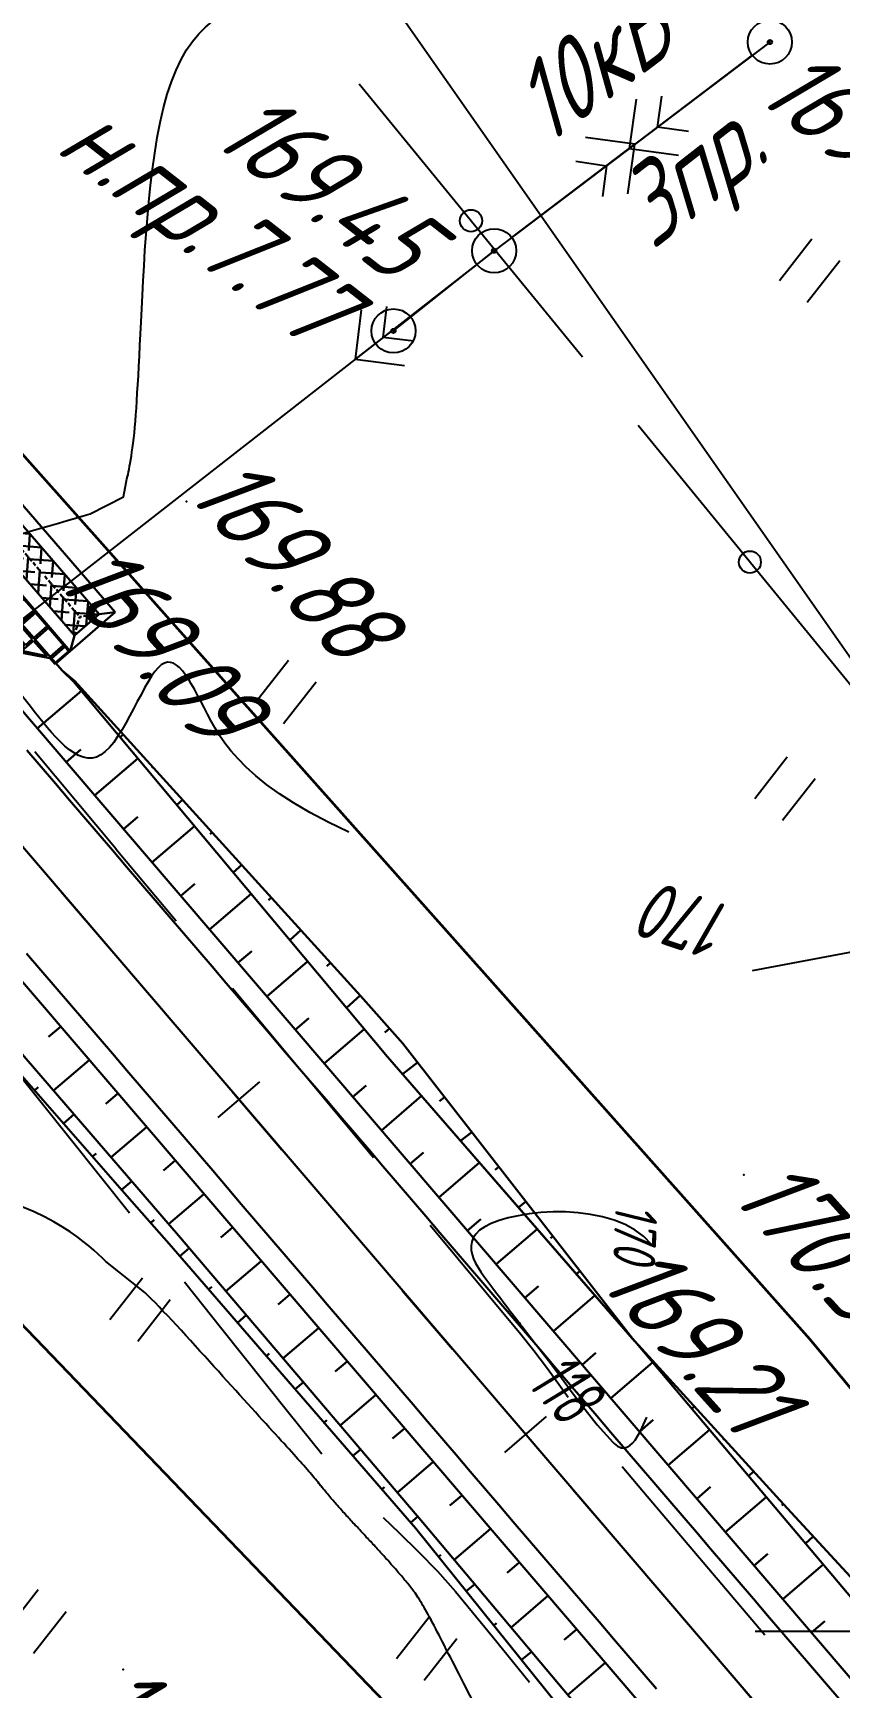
# Model space of a CAD drawing. Header units: millimetres. Extents: x -698 to 8131, y -704 to 4503.
# Drawn here: x 7467.2 to 7503.8, y 458.3 to 533.4 of the extents above; entities that cross this region are included whole.
import ezdxf

# ---------------------------------------------------------------- set-up
doc = ezdxf.new("R2010")
doc.units = ezdxf.units.MM
for name, pattern in [('ACAD_ISO02W100', [15, 12, -3]), ('CONTI', [0]), ('STROT', [1.7, 0.5, -1.2])]:
    doc.linetypes.add(name, pattern=pattern)
for name, color, linetype, lineweight in [('10', 1, 'Continuous', 35), ('КОПИЯ_ОСЬ_13_ОТКОСЫ', 7, 'Continuous', 30), ('КОПИЯ_ОСЬ_ГРАНИЦЫ_ПОЛОС', 7, 'Continuous', 30), ('ОСЬ_ВЕРХ_ПОКРЫТИЯ_ГРАНИЦЫ_ПОЛОС', 7, 'Continuous', 30), ('ОСЬ_ВЕРХ_ПОКРЫТИЯ_ОСЬ', 1, 'Continuous', 30), ('Трубы мет.', 7, 'ACAD_ISO02W100', 30)]:
    doc.layers.add(name, color=color, linetype=linetype, lineweight=lineweight)
for name, color, linetype in [('GOR_BDEFAULT', 212, 'CONTI'), ('NAD_MDEFAULT', 7, 'CONTI'), ('PI_OTDEFAULT', 172, 'CONTI'), ('PI_TTDEFAULT', 5, 'CONTI'), ('SETKR', 2, 'CONTI'), ('SIT_LDEFAULT', 7, 'CONTI'), ('USLZNDEFAULT', 7, 'CONTI'), ('ZAPSKDEFAULT', 7, 'CONTI'), ('ОСЬ_ВЕРХ_ПОКРЫТИЯ_ПИКЕТЫ', 1, 'Continuous'), ('разметка', 7, 'Continuous')]:
    doc.layers.add(name, color=color, linetype=linetype)
doc.styles.add('eskd', font='isocpeui.ttf', dxfattribs={"width": 1.2})
doc.styles.add('SHRFT', font='isocpeui.ttf', dxfattribs={"width": 3.5})
doc.styles.get("Standard").update_dxf_attribs({"font": 'isocpeui.ttf'})

# ---------------------------------------------------------------- blocks, each defined once
blk = doc.blocks.new('BL_333')
at = {"color": 0}
for p, q in [((0, -6), (0, 6)), ((-6, 0), (6, 0))]:
    blk.add_line(p, q, dxfattribs=at)
blk = doc.blocks.new('BL_2011')
at = {"color": 0}
for p, q in [((0, 0), (0, 2.4)), ((1.6, 0), (1.6, 2.4))]:
    blk.add_line(p, q, dxfattribs=at)
blk = doc.blocks.new('BL_26')
at = {"color": 0}
for radius in [1, 0.1]:
    blk.add_circle((0, 0), radius, dxfattribs=at)
blk = doc.blocks.new('*U41')
at = {"color": 0}
for points in [[(-6.6, 12.26), (9.54, 28.4)], [(-6.6, 21.22), (0.58, 28.4)], [(9.9, 10.93), (-6.6, 27.43)], [(9.9, 19.9), (1.4, 28.4)], [(-6.6, 3.29), (9.9, 19.79)], [(9.9, 1.97), (-6.6, 18.47)], [(-6.6, -5.68), (9.9, 10.82)], [(9.9, -7), (-6.6, 9.5)], [(-6.6, -14.64), (9.9, 1.86)], [(9.9, -15.96), (-6.6, 0.54)], [(-6.6, -23.61), (9.9, -7.11)], [(9.9, -24.93), (-6.6, -8.43)], [(-6.6, -32.57), (9.9, -16.07)], [(9.9, -33.9), (-6.6, -17.4)], [(-6.6, -41.54), (9.9, -25.04)], [(9.64, -42.6), (-6.6, -26.36)], [(0.67, -42.6), (-6.6, -35.33)], [(1.31, -42.6), (9.9, -34.01)]]:
    blk.add_lwpolyline(points, dxfattribs=at)
blk = doc.blocks.new('Наброска')
at = {"lineweight": 30}
for p, q in [((1.5, 3), (2.006, 2.662)), ((2.006, 2.662), (2.131, 2.579)), ((2.193, 2.538), (2.318, 2.454)), ((3.057, 2.538), (2.932, 2.454)), ((3.244, 2.662), (3.119, 2.579)), ((3.75, 3), (3.244, 2.662)), ((2.381, 2.413), (2.505, 2.33)), ((2.568, 2.288), (2.625, 2.25)), ((2.682, 2.288), (2.625, 2.25)), ((2.625, 2.25), (2.625, 2.1)), ((2.625, 2.025), (2.625, 1.875)), ((2.869, 2.413), (2.745, 2.33)), ((2.625, 1.8), (2.625, 1.65)), ((2.625, 1.575), (2.625, 1.425)), ((2.625, 1.35), (2.625, 1.2)), ((2.625, 1.125), (2.625, 0.975)), ((2.625, 0.9), (2.625, 0.75)), ((2.625, 0.675), (2.625, 0.525)), ((2.625, 0.45), (2.625, 0.3)), ((2.625, 0.225), (2.625, 0.075)), ((2.625, -0.225), (2.625, -0.375)), ((2.625, -0.45), (2.625, -0.6)), ((2.625, -0.675), (2.625, -0.825)), ((2.625, -0.9), (2.625, -1.05)), ((2.625, -1.125), (2.625, -1.275)), ((2.625, -1.35), (2.625, -1.5)), ((2.625, -1.575), (2.625, -1.725)), ((2.625, -1.8), (2.625, -1.95)), ((2.193, -2.538), (2.318, -2.454)), ((2.381, -2.413), (2.505, -2.33)), ((2.568, -2.288), (2.625, -2.25)), ((2.625, -2.025), (2.625, -2.175)), ((2.682, -2.288), (2.625, -2.25)), ((2.869, -2.413), (2.745, -2.33)), ((3.057, -2.538), (2.932, -2.454)), ((1.5, -3), (2.006, -2.662)), ((2.006, -2.662), (2.131, -2.579)), ((3.244, -2.662), (3.119, -2.579)), ((3.75, -3), (3.244, -2.662))]:
    blk.add_line(p, q, dxfattribs=at)
for points in [[(0, 1.762), (0.75, 2.7), (0.75, 3), (1.5, 3), (1.5, -3), (0.75, -3), (0.75, -2.7), (0, -1.762)], [(0.12, 1.8), (0.712, 1.8), (0.712, 2.578)], [(0.788, 2.747), (1.462, 2.747), (1.462, 2.963), (0.788, 2.963)], [(0.788, 2.578), (0.788, 1.8), (1.462, 1.8), (1.462, 2.672), (0.788, 2.672), (0.788, 2.672)], [(1.5, 3), (3.75, 3), (3.75, -3), (1.5, -3)], [(2.006, 2.662), (2.006, -2.662), (3.244, -2.662), (3.244, 2.662)], [(0, 1.725), (0.3, 1.725), (0.3, 1.05), (0, 1.05)], [(0.375, 1.725), (0.712, 1.725), (0.712, 1.05), (0.375, 1.05)], [(0.788, 1.725), (1.462, 1.725), (1.462, 1.05), (0.788, 1.05)], [(0.038, 0.975), (0.712, 0.975), (0.712, 0.375), (0.038, 0.375)], [(0.788, 0.975), (1.462, 0.975), (1.462, 0.375), (0.788, 0.375)], [(0.038, 0.3), (0.712, 0.3), (0.712, -0.3), (0.038, -0.3)], [(0.788, 0.3), (1.462, 0.3), (1.462, -0.3), (0.788, -0.3)], [(0.038, -0.375), (0.712, -0.375), (0.712, -0.975), (0.038, -0.975)], [(0.788, -0.375), (1.462, -0.375), (1.462, -0.975), (0.788, -0.975)], [(0, -1.725), (0.3, -1.725), (0.3, -1.05), (0, -1.05)], [(0.375, -1.725), (0.712, -1.725), (0.712, -1.05), (0.375, -1.05)], [(0.788, -1.725), (1.462, -1.725), (1.462, -1.05), (0.788, -1.05)], [(0.12, -1.8), (0.712, -1.8), (0.712, -2.578)], [(0.788, -2.578), (0.788, -1.8), (1.462, -1.8), (1.462, -2.672), (0.788, -2.672), (0.788, -2.672)], [(0.788, -2.747), (1.462, -2.747), (1.462, -2.963), (0.788, -2.963)]]:
    blk.add_lwpolyline(points, close=True, dxfattribs=at)
at = {"lineweight": 30, "xscale": 0.075, "yscale": 0.075, "zscale": 0.075}
blk.add_blockref('*U41', (2.501, 0.532), dxfattribs=at)
blk = doc.blocks.new('*D51')
at = {"layer": 'КОПИЯ_ОСЬ_13_ОТКОСЫ'}
for points in [[(0, 0), (0.508, -0.487), (12.882, -15.299), (14.751, -17.517), (25.96, -30.432)], [(0, 0), (0.547, -0.453), (13.523, -14.751), (15.447, -16.922), (25.96, -30.432)], [(2.758, -2.889), (2.619, -3.015)], [(4.102, -4.37), (4.056, -4.412)], [(5.446, -5.851), (5.186, -6.087)], [(6.79, -7.332), (6.703, -7.411)], [(8.134, -8.813), (7.753, -9.159)], [(9.478, -10.294), (9.351, -10.41)], [(10.822, -11.775), (10.32, -12.232)], [(12.166, -13.256), (11.999, -13.409)], [(13.51, -14.737), (12.886, -15.304)], [(14.837, -16.234), (14.627, -16.42)], [(16.11, -17.775), (15.433, -18.302)], [(17.339, -19.353), (17.113, -19.529)], [(18.567, -20.932), (18.059, -21.328)], [(19.795, -22.51), (19.626, -22.642)], [(21.024, -24.089), (20.684, -24.353)], [(22.252, -25.667), (22.139, -25.755)], [(23.48, -27.245), (23.31, -27.378)], [(24.709, -28.824), (24.652, -28.868)], [(25.937, -30.402), (25.935, -30.403)]]:
    blk.add_lwpolyline(points, dxfattribs=at)
blk = doc.blocks.new('*U52')
at = {"layer": 'КОПИЯ_ОСЬ_13_ОТКОСЫ'}
for points in [[(0, 0), (12.907, -15.279), (30.545, -35.853)], [(0, 0), (6.754, -7.382), (13.53, -14.745), (27.106, -29.45)], [(2.697, -2.954), (2.583, -3.058)], [(4.047, -4.429), (4.009, -4.464)], [(5.398, -5.904), (5.167, -6.116)], [(6.75, -7.378), (6.673, -7.449)], [(8.103, -8.851), (7.751, -9.175)]]:
    blk.add_lwpolyline(points, dxfattribs=at)

msp = doc.modelspace()

# ---------------------------------------------------------------- linework, layer by layer
at = {"layer": '10'}
for points in [[(7557.083, 408.214), (7502.403, 474.094), (7438.513, 545.904), (7384.503, 596.294), (7381.685, 589.869), (7359.573, 604.594), (7346.003, 610.974), (7346.933, 612.494), (7259.503, 653.224), (7163.783, 697.604), (7162.773, 695.044), (7153.583, 698.964), (7154.833, 701.954), (7107.483, 722.734), (7037.233, 756.524), (7008.443, 769.144), (7005.583, 770.204), (6980.053, 780.784), (6981.053, 782.784), (6942.353, 801.084), (6941.603, 799.044), (6896.914, 821.23), (6913.823, 871.714)], [(6994.103, 758.534), (7040.023, 735.714), (7044.063, 733.704), (7072.313, 719.674), (7095.903, 709.734), (7115.453, 700.074), (7174.043, 673.014), (7206.093, 659.684), (7219.613, 652.954), (7247.643, 640.794), (7301.603, 617.394), (7300.303, 614.534), (7309.243, 610.384), (7309.923, 612.004), (7354.733, 590.424), (7366.703, 578.184), (7366.703, 578.184), (7420.773, 522.864), (7453.783, 488.154), (7485.293, 455.374), (7519.633, 419.454), (7515.413, 411.684), (7534.823, 388.204), (7579.153, 342.644)], [(7384.503, 596.294), (7438.513, 545.904), (7502.403, 474.094), (7557.083, 408.214), (7599.643, 364.494), (7714.093, 267.324), (7782.333, 205.664), (7802.953, 187.964), (7827.053, 167.284), (7831.933, 163.094), (7846.053, 144.894), (7851.593, 137.764), (7868.693, 97.284), (7876.343, 79.154), (7881.943, 63.124), (7904.923, -2.646), (7913.743, -6.586), (7929.843, -50.886), (7929.843, -50.886), (7966.053, -166.916), (7964.873, -168.836), (7968.623, -174.866), (7974.573, -194.306), (7993.635, -264.502)]]:
    msp.add_lwpolyline(points, dxfattribs=at)
at = {"layer": 'GOR_BDEFAULT', "color": 212, "elevation": 170, "flags": 128}
for points in [[(7481.489, 497.1), (7480.559, 497.55), (7479.729, 497.99), (7478.989, 498.42), (7478.349, 498.84), (7477.769, 499.25), (7477.279, 499.65), (7476.839, 500.04), (7476.469, 500.42), (7476.149, 500.78), (7475.869, 501.14), (7475.629, 501.48), (7475.429, 501.81), (7475.249, 502.14), (7475.079, 502.45), (7474.929, 502.75), (7474.779, 503.04), (7474.629, 503.32), (7474.489, 503.58), (7474.349, 503.82), (7474.219, 504.05), (7474.079, 504.25), (7473.949, 504.42), (7473.809, 504.57), (7473.679, 504.68), (7473.549, 504.76), (7473.409, 504.8), (7473.269, 504.81), (7473.129, 504.77), (7472.989, 504.69), (7472.849, 504.56), (7472.699, 504.39), (7472.539, 504.17), (7472.389, 503.92), (7472.229, 503.64), (7472.069, 503.33), (7471.899, 503.02), (7471.729, 502.69), (7471.549, 502.36), (7471.379, 502.04), (7471.199, 501.73), (7471.009, 501.44), (7470.829, 501.17), (7470.639, 500.94), (7470.439, 500.75), (7470.249, 500.6), (7470.049, 500.5), (7469.849, 500.46), (7469.649, 500.46), (7469.439, 500.5), (7469.229, 500.58), (7469.029, 500.69), (7468.819, 500.83), (7468.619, 501), (7468.409, 501.19), (7468.209, 501.4), (7468.009, 501.62), (7467.809, 501.85), (7467.609, 502.09), (7467.419, 502.33), (7467.229, 502.57), (7467.049, 502.8), (7466.869, 503.03), (7466.689, 503.25), (7466.519, 503.47), (7466.359, 503.68), (7466.189, 503.89), (7466.039, 504.09), (7465.879, 504.29), (7465.739, 504.48), (7465.589, 504.67), (7465.449, 504.85), (7465.319, 505.03), (7465.179, 505.21), (7465.059, 505.38), (7464.939, 505.55), (7464.819, 505.72), (7464.699, 505.88), (7464.589, 506.04), (7464.489, 506.2), (7464.379, 506.35), (7464.279, 506.5), (7464.189, 506.65), (7464.089, 506.8), (7463.999, 506.94), (7463.909, 507.08), (7463.819, 507.22), (7463.739, 507.36), (7463.659, 507.49), (7463.569, 507.62), (7463.489, 507.76), (7463.409, 507.89), (7463.339, 508.01), (7463.269, 508.14), (7463.209, 508.27), (7463.159, 508.4), (7463.129, 508.52), (7463.119, 508.65), (7463.129, 508.77), (7463.159, 508.9), (7463.219, 509.03), (7463.309, 509.15), (7463.429, 509.28), (7463.589, 509.41), (7463.779, 509.54), (7464.019, 509.68), (7464.299, 509.81), (7464.619, 509.95), (7464.969, 510.08), (7465.349, 510.22), (7465.749, 510.36), (7466.169, 510.49), (7466.599, 510.62), (7467.039, 510.75), (7467.469, 510.88), (7467.899, 511), (7468.319, 511.12), (7468.719, 511.24), (7469.099, 511.34), (7469.449, 511.45), (7469.759, 511.54), (7471.279, 512.31), (7471.389, 512.96), (7471.409, 513.04), (7471.429, 513.13), (7471.459, 513.23), (7471.479, 513.33), (7471.499, 513.44), (7471.529, 513.56), (7471.549, 513.7), (7471.579, 513.84), (7471.609, 514), (7471.639, 514.17), (7471.659, 514.35), (7471.689, 514.54), (7471.719, 514.75), (7471.739, 514.97), (7471.769, 515.21), (7471.789, 515.47), (7471.819, 515.74), (7471.839, 516.03), (7471.859, 516.34), (7471.879, 516.67), (7471.899, 517.03), (7471.929, 517.41), (7471.949, 517.81), (7471.969, 518.24), (7471.999, 518.7), (7472.019, 519.19), (7472.049, 519.7), (7472.079, 520.25), (7472.109, 520.84), (7472.139, 521.46), (7472.169, 522.11), (7472.209, 522.79), (7472.249, 523.5), (7472.299, 524.22), (7472.359, 524.96), (7472.429, 525.7), (7472.499, 526.44), (7472.589, 527.18), (7472.689, 527.91), (7472.809, 528.62), (7472.939, 529.3), (7473.089, 529.96), (7473.259, 530.58), (7473.449, 531.15), (7473.659, 531.68), (7473.889, 532.16), (7474.139, 532.59), (7474.409, 532.98), (7474.689, 533.32), (7474.989, 533.62), (7475.299, 533.88), (7475.609, 534.11), (7475.929, 534.32), (7476.239, 534.49), (7476.559, 534.65), (7476.879, 534.79), (7477.179, 534.91), (7477.479, 535.02), (7477.769, 535.12), (7478.039, 535.22), (7478.299, 535.32), (7478.539, 535.41), (7478.769, 535.51), (7478.989, 535.61), (7479.199, 535.71), (7479.399, 535.81), (7479.589, 535.93), (7479.789, 536.04), (7479.979, 536.17), (7480.169, 536.3), (7480.359, 536.44), (7480.559, 536.59), (7480.759, 536.75), (7480.969, 536.93), (7481.189, 537.11), (7481.429, 537.32), (7481.669, 537.53), (7481.919, 537.75), (7482.169, 537.98), (7482.429, 538.22), (7482.689, 538.45), (7482.939, 538.69), (7483.199, 538.93), (7483.439, 539.16), (7483.679, 539.39), (7483.909, 539.61), (7484.129, 539.81), (7484.329, 540.01), (7484.519, 540.18), (7484.689, 540.34)], [(7509.419, 503.22), (7509.259, 503.15), (7509.079, 503.06), (7508.879, 502.96), (7508.679, 502.85), (7508.459, 502.71), (7508.229, 502.56), (7507.999, 502.38), (7507.759, 502.18), (7507.519, 501.95), (7507.289, 501.69), (7507.049, 501.4), (7506.829, 501.08), (7506.609, 500.72), (7506.399, 500.33), (7506.209, 499.89), (7506.029, 499.42), (7505.869, 498.91), (7505.719, 498.36), (7505.579, 497.8), (7505.459, 497.21), (7505.339, 496.62), (7505.239, 496.02), (7505.149, 495.42), (7505.059, 494.82), (7504.989, 494.24), (7504.919, 493.68), (7504.849, 493.14), (7504.799, 492.63), (7504.739, 492.16), (7504.689, 491.73), (7499.789, 490.8)], [(7490.159, 448.55), (7489.949, 449.31), (7489.779, 449.98), (7489.629, 450.58), (7489.499, 451.1), (7489.399, 451.55), (7489.309, 451.95), (7489.229, 452.29), (7489.169, 452.59), (7489.119, 452.85), (7489.069, 453.08), (7489.029, 453.28), (7488.989, 453.46), (7488.949, 453.64), (7488.909, 453.8), (7488.859, 453.97), (7488.799, 454.15), (7488.729, 454.33), (7488.649, 454.53), (7488.569, 454.73), (7488.479, 454.93), (7488.389, 455.14), (7488.289, 455.36), (7488.179, 455.58), (7488.069, 455.8), (7487.959, 456.03), (7487.849, 456.25), (7487.739, 456.48), (7487.619, 456.71), (7487.499, 456.94), (7487.389, 457.16), (7487.269, 457.39), (7487.159, 457.61), (7487.049, 457.83), (7486.929, 458.04), (7486.819, 458.26), (7486.719, 458.47), (7486.609, 458.68), (7486.499, 458.88), (7486.399, 459.08), (7486.299, 459.28), (7486.199, 459.47), (7486.109, 459.65), (7486.009, 459.83), (7485.919, 460.01), (7485.839, 460.18), (7485.749, 460.35), (7485.669, 460.51), (7485.589, 460.66), (7485.509, 460.81), (7485.439, 460.95), (7485.369, 461.09), (7485.299, 461.22), (7485.229, 461.35), (7485.159, 461.47), (7485.099, 461.59), (7485.039, 461.7), (7484.979, 461.8), (7484.919, 461.91), (7484.859, 462), (7484.809, 462.1), (7484.749, 462.19), (7484.699, 462.27), (7484.649, 462.35), (7484.599, 462.43), (7484.549, 462.5), (7484.499, 462.57), (7484.449, 462.64), (7484.399, 462.7), (7484.359, 462.76), (7484.309, 462.82), (7484.259, 462.88), (7484.219, 462.94), (7484.169, 463), (7484.129, 463.05), (7484.079, 463.11), (7484.029, 463.16), (7483.989, 463.22), (7483.939, 463.27), (7483.899, 463.33), (7483.849, 463.38), (7483.799, 463.44), (7483.749, 463.49), (7483.709, 463.55), (7483.659, 463.6), (7483.609, 463.66), (7483.569, 463.71), (7483.519, 463.76), (7483.469, 463.82), (7483.419, 463.87), (7483.369, 463.93), (7483.329, 463.98), (7483.279, 464.04), (7483.229, 464.09), (7483.179, 464.14), (7483.129, 464.2), (7483.079, 464.25), (7483.029, 464.31), (7482.979, 464.36), (7482.929, 464.41), (7482.889, 464.47), (7482.839, 464.52), (7482.789, 464.57), (7482.739, 464.63), (7482.689, 464.68), (7482.639, 464.74), (7482.589, 464.79), (7482.539, 464.84), (7482.489, 464.9), (7482.439, 464.95), (7482.389, 465), (7482.339, 465.06), (7482.289, 465.11), (7482.239, 465.17), (7482.189, 465.22), (7482.139, 465.27), (7482.089, 465.33), (7482.039, 465.38), (7481.989, 465.44), (7481.939, 465.49), (7481.889, 465.55), (7481.839, 465.6), (7481.789, 465.65), (7481.739, 465.71), (7481.679, 465.76), (7481.629, 465.82), (7481.579, 465.87), (7481.529, 465.93), (7481.479, 465.98), (7481.429, 466.04), (7481.379, 466.09), (7481.329, 466.15), (7481.279, 466.2), (7481.229, 466.26), (7481.179, 466.32), (7481.129, 466.37), (7481.079, 466.43), (7481.029, 466.48), (7480.979, 466.54), (7480.929, 466.6), (7480.879, 466.66), (7480.829, 466.71), (7480.779, 466.77), (7480.729, 466.83), (7480.679, 466.88), (7480.629, 466.94), (7480.589, 467), (7480.539, 467.06), (7480.489, 467.12), (7480.439, 467.18), (7480.389, 467.23), (7480.339, 467.29), (7480.289, 467.35), (7480.249, 467.41), (7480.199, 467.47), (7480.149, 467.53), (7480.099, 467.6), (7480.039, 467.66), (7479.989, 467.73), (7479.929, 467.8), (7479.869, 467.87), (7479.809, 467.94), (7479.749, 468.02), (7479.679, 468.09), (7479.609, 468.18), (7479.529, 468.26), (7479.449, 468.35), (7479.369, 468.44), (7479.289, 468.54), (7479.189, 468.64), (7479.099, 468.75), (7478.999, 468.86), (7478.899, 468.97), (7478.789, 469.09), (7478.669, 469.22), (7478.559, 469.35), (7478.429, 469.48), (7478.299, 469.62), (7478.169, 469.77), (7478.029, 469.92), (7477.889, 470.08), (7477.739, 470.24), (7477.579, 470.41), (7477.419, 470.59), (7477.259, 470.77), (7477.089, 470.96), (7476.919, 471.15), (7476.739, 471.35), (7476.549, 471.55), (7476.369, 471.76), (7476.179, 471.97), (7475.979, 472.18), (7475.779, 472.4), (7475.579, 472.63), (7475.369, 472.85), (7475.169, 473.08), (7474.959, 473.32), (7474.739, 473.55), (7474.529, 473.79), (7474.309, 474.03), (7474.099, 474.26), (7473.889, 474.49), (7473.679, 474.72), (7473.479, 474.94), (7473.279, 475.15), (7473.079, 475.35), (7472.899, 475.55), (7472.719, 475.73), (7472.549, 475.9), (7472.389, 476.06), (7472.249, 476.2), (7470.479, 477.61), (7470.319, 477.76), (7470.129, 477.94), (7469.929, 478.12), (7469.699, 478.32), (7469.449, 478.52), (7469.159, 478.74), (7468.849, 478.96), (7468.499, 479.19), (7468.119, 479.41), (7467.689, 479.64), (7467.229, 479.86), (7466.709, 480.08), (7466.149, 480.29), (7465.539, 480.5), (7464.869, 480.69), (7464.149, 480.87), (7463.379, 481.04), (7462.579, 481.2), (7461.749, 481.35), (7460.909, 481.5), (7460.069, 481.65), (7459.239, 481.8), (7458.419, 481.95), (7457.639, 482.1), (7456.899, 482.26), (7456.209, 482.43), (7455.589, 482.62), (7455.039, 482.81), (7454.579, 483.02), (7454.209, 483.25), (7453.949, 483.5), (7453.779, 483.77), (7453.699, 484.05), (7453.699, 484.35), (7453.769, 484.66), (7453.889, 484.97), (7454.059, 485.29), (7454.269, 485.62), (7454.499, 485.95), (7454.749, 486.28), (7454.999, 486.61), (7455.249, 486.93), (7455.479, 487.24), (7455.689, 487.55), (7455.859, 487.84), (7455.989, 488.13), (7456.079, 488.39), (7456.129, 488.65), (7456.159, 488.89), (7456.159, 489.12), (7456.139, 489.34), (7456.099, 489.55), (7456.059, 489.74), (7456.019, 489.93), (7455.969, 490.1), (7455.939, 490.26), (7455.909, 490.42), (7455.899, 490.57), (7455.919, 490.7), (7455.959, 490.83), (7456.039, 490.95), (7456.149, 491.07), (7456.279, 491.17), (7456.429, 491.28), (7456.589, 491.38), (7456.769, 491.48), (7456.959, 491.57), (7457.139, 491.67), (7457.329, 491.77), (7457.509, 491.87), (7457.679, 491.97), (7457.829, 492.08), (7457.959, 492.2), (7458.069, 492.32), (7458.149, 492.45), (7458.209, 492.59), (7458.229, 492.73), (7458.219, 492.89), (7458.179, 493.05), (7458.129, 493.21), (7458.049, 493.39), (7457.959, 493.56), (7457.849, 493.74), (7457.719, 493.92), (7457.589, 494.1), (7457.439, 494.28), (7457.289, 494.46), (7457.139, 494.64), (7456.989, 494.82), (7456.829, 495), (7456.679, 495.17), (7456.539, 495.33), (7456.389, 495.49), (7456.249, 495.65), (7456.119, 495.8), (7455.979, 495.95), (7455.849, 496.1), (7455.719, 496.24), (7455.599, 496.37), (7455.479, 496.5), (7455.359, 496.63), (7455.239, 496.76), (7455.119, 496.88), (7455.009, 496.99), (7454.889, 497.1), (7454.779, 497.21), (7454.669, 497.32), (7454.569, 497.42), (7454.459, 497.51), (7454.359, 497.61), (7454.249, 497.7), (7454.149, 497.79), (7454.049, 497.87), (7453.959, 497.95), (7453.859, 498.03), (7453.769, 498.11), (7453.669, 498.19), (7453.579, 498.26), (7453.489, 498.34), (7453.399, 498.41), (7453.309, 498.48), (7453.229, 498.54), (7453.139, 498.61), (7453.049, 498.67), (7452.959, 498.72), (7452.869, 498.76), (7452.769, 498.79), (7452.669, 498.82), (7452.569, 498.83), (7452.459, 498.83), (7452.339, 498.81), (7452.219, 498.77), (7452.079, 498.72), (7451.949, 498.65), (7451.799, 498.56), (7451.639, 498.45), (7451.469, 498.32), (7451.299, 498.17), (7451.119, 498.01), (7450.929, 497.84), (7450.749, 497.66), (7450.559, 497.47), (7450.369, 497.28), (7450.189, 497.1), (7449.999, 496.91), (7449.829, 496.73), (7449.649, 496.56), (7449.489, 496.39), (7449.329, 496.24), (7449.189, 496.11), (7448.009, 495.66), (7446.919, 495.9), (7446.779, 495.92), (7446.619, 495.94), (7446.449, 495.95), (7446.269, 495.96), (7446.059, 495.95), (7445.839, 495.93), (7445.599, 495.9), (7445.329, 495.84), (7445.039, 495.77), (7444.729, 495.66), (7444.399, 495.53), (7444.029, 495.37), (7443.639, 495.17), (7443.219, 494.94), (7442.769, 494.67), (7442.289, 494.35), (7441.779, 494), (7441.249, 493.61), (7440.689, 493.2), (7440.119, 492.77), (7439.539, 492.31), (7438.949, 491.85), (7438.359, 491.37), (7437.759, 490.9), (7437.169, 490.43), (7436.579, 489.96), (7436.009, 489.51), (7435.449, 489.08), (7434.909, 488.67), (7434.389, 488.29), (7433.899, 487.94), (7433.429, 487.62), (7432.989, 487.33), (7432.579, 487.07), (7432.189, 486.84), (7431.829, 486.63), (7431.479, 486.44), (7431.169, 486.28), (7430.869, 486.14), (7430.599, 486.01), (7430.349, 485.9), (7430.129, 485.8), (7429.919, 485.72), (7429.739, 485.65), (7429.569, 485.59)], [(7495.229, 478.39), (7494.879, 478.74), (7494.479, 479.04), (7494.029, 479.29), (7493.539, 479.49), (7493.009, 479.64), (7492.459, 479.75), (7491.899, 479.82), (7491.329, 479.86), (7490.759, 479.86), (7490.209, 479.83), (7489.679, 479.77), (7489.179, 479.69), (7488.719, 479.59), (7488.309, 479.47), (7487.949, 479.34), (7487.659, 479.19), (7487.429, 479.03), (7487.259, 478.86), (7487.139, 478.69), (7487.069, 478.51), (7487.039, 478.32), (7487.049, 478.12), (7487.089, 477.93), (7487.159, 477.73), (7487.249, 477.53), (7487.359, 477.34), (7487.489, 477.14), (7487.619, 476.95), (7487.759, 476.76), (7487.899, 476.58), (7488.029, 476.41), (7488.149, 476.24), (7488.269, 476.08), (7488.389, 475.93), (7488.499, 475.78), (7488.609, 475.64), (7488.709, 475.51), (7488.799, 475.38), (7488.899, 475.26), (7488.979, 475.15), (7489.069, 475.04), (7489.149, 474.93), (7489.219, 474.84), (7489.289, 474.74), (7489.359, 474.66), (7490.059, 473.76), (7490.609, 473.05), (7491.149, 472.33), (7491.679, 471.61), (7492.219, 470.89), (7492.769, 470.2), (7493.469, 469.42), (7493.529, 469.36), (7493.609, 469.3), (7493.679, 469.24), (7493.759, 469.2), (7493.849, 469.16), (7493.939, 469.15), (7494.039, 469.16), (7494.139, 469.2), (7494.239, 469.26), (7494.359, 469.37), (7494.479, 469.51), (7494.599, 469.69), (7494.729, 469.92), (7494.869, 470.21), (7495.019, 470.55)]]:
    msp.add_lwpolyline(points, dxfattribs=at)
at = {"layer": 'PI_TTDEFAULT', "color": 5}
for p in [(7500.599, 532.95, 169.38), (7483.519, 519.84, 169.426), (7474.139, 512.1, 169.876), (7468.019, 507.79, 169.088), (7499.409, 481.55, 170.31), (7493.699, 478.04, 169.209), (7471.259, 459.1, 168.699)]:
    msp.add_point(p, dxfattribs=at)
at = {"layer": 'SIT_LDEFAULT', "color": 7}
for p, q in [((7514.499, 490.33), (7475.089, 546.69)), ((7500.599, 532.95), (7488.089, 523.48)), ((7499.799, 532.35), (7494.219, 528.12)), ((7492.099, 518.65), (7481.969, 531.04)), ((7494.529, 530.36), (7494.219, 528.12)), ((7495.499, 529.09), (7495.689, 530.49)), ((7496.899, 528.89), (7495.499, 529.09)), ((7488.889, 524.08), (7494.469, 528.31)), ((7494.469, 528.31), (7492.229, 528.62)), ((7494.159, 526.07), (7494.469, 528.31)), ((7494.219, 528.12), (7496.459, 527.81)), ((7491.789, 527.54), (7493.189, 527.34)), ((7493.189, 527.34), (7492.999, 525.94)), ((7488.089, 523.48), (7447.599, 491.87)), ((7483.519, 519.84), (7488.089, 523.48)), ((7487.299, 522.86), (7481.779, 518.56)), ((7482.059, 520.8), (7481.779, 518.56)), ((7483.049, 519.54), (7483.219, 520.95)), ((7484.449, 519.37), (7483.049, 519.54)), ((7481.779, 518.56), (7484.029, 518.28)), ((7504.749, 503.16), (7494.619, 515.55)), ((7470.939, 496.33), (7467.249, 500.74)), ((7473.659, 493.06), (7470.929, 496.33)), ((7480.369, 485.02), (7476.219, 490)), ((7465.309, 487.63), (7467.539, 484.85)), ((7467.539, 484.85), (7471.549, 479.82)), ((7482.619, 482.31), (7480.369, 485.02)), ((7487.729, 476.19), (7485.189, 479.24)), ((7474.039, 476.69), (7475.739, 474.55)), ((7489.299, 474.3), (7487.729, 476.19)), ((7475.739, 474.55), (7478.709, 470.82)), ((7489.889, 473.56), (7489.299, 474.3)), ((7490.459, 472.8), (7489.889, 473.56)), ((7491.019, 472.03), (7490.459, 472.8)), ((7491.449, 471.44), (7491.029, 472.03)), ((7478.709, 470.82), (7480.279, 468.88)), ((7494.869, 467.15), (7493.899, 468.29)), ((7497.989, 463.46), (7494.869, 467.15)), ((7483.059, 465.99), (7483.779, 465.3)), ((7483.779, 465.3), (7484.659, 464.44)), ((7484.659, 464.44), (7485.519, 463.56)), ((7485.519, 463.56), (7486.339, 462.64)), ((7500.369, 460.66), (7497.989, 463.46)), ((7486.339, 462.64), (7488.009, 460.6)), ((7488.009, 460.6), (7489.689, 458.53))]:
    msp.add_line(p, q, dxfattribs=at)
for centre in [(7487.039, 524.84), (7499.689, 509.35)]:
    msp.add_circle(centre, 0.5, dxfattribs=at)
at = {"layer": 'КОПИЯ_ОСЬ_13_ОТКОСЫ'}
for points in [[(7406.58, 555.927), (7408.636, 554.039), (7410.703, 552.109), (7412.754, 550.163), (7414.791, 548.199), (7416.815, 546.221), (7420.823, 542.218), (7423.218, 539.516), (7425.591, 536.796), (7426.771, 535.429), (7427.359, 534.744), (7429.835, 532.116), (7432.294, 529.473), (7434.812, 526.732), (7437.316, 523.978), (7441.114, 519.748), (7446.768, 513.351), (7448.641, 511.211), (7451.13, 508.353), (7454.236, 504.77), (7460.927, 497.016), (7557.756, 383.889)], [(7433.865, 540.873), (7448.611, 525.109), (7454.767, 519.05), (7457.408, 516.29), (7460.697, 512.834), (7465.286, 507.991), (7466.594, 506.607), (7468.503, 504.421), (7469.01, 503.934), (7481.385, 489.122), (7483.254, 486.904), (7494.463, 473.99), (7507.369, 458.711)], [(7426.486, 533.921), (7428.956, 531.299), (7431.41, 528.661), (7432.631, 527.335), (7433.241, 526.671), (7436.963, 522.39), (7441.269, 517.356), (7446.155, 511.559), (7448.568, 508.643), (7451.578, 504.985), (7455.784, 499.849), (7456.985, 498.379), (7458.81, 496.125), (7459.271, 495.598), (7471.883, 480.989), (7473.771, 478.788), (7484.857, 465.768), (7497.723, 450.455)], [(7426.486, 533.921), (7428.956, 531.299), (7431.41, 528.661), (7432.632, 527.335), (7433.241, 526.671), (7436.963, 522.39), (7441.269, 517.357), (7446.155, 511.559), (7448.568, 508.643), (7451.578, 504.985), (7455.784, 499.849), (7456.985, 498.379), (7458.81, 496.125), (7459.271, 495.598), (7471.883, 480.989), (7473.77, 478.787), (7484.857, 465.768), (7497.723, 450.455)], [(7424.868, 533.629), (7425.465, 532.959), (7427.99, 530.399), (7430.498, 527.824), (7431.749, 526.529), (7432.373, 525.88), (7436.128, 521.643), (7440.477, 516.658), (7442.332, 514.509), (7444.182, 512.354), (7447.873, 508.041), (7450.941, 504.437), (7455.23, 499.374), (7456.455, 497.925), (7458.24, 495.637), (7458.703, 495.113), (7471.424, 480.597), (7473.34, 478.419), (7484.537, 465.494), (7497.073, 449.899)], [(7446.49, 526.049), (7451.031, 520.866), (7452.909, 518.7), (7454.779, 516.535), (7457.262, 513.645), (7460.356, 510.029), (7467.005, 502.218), (7529.687, 428.979), (7564.416, 388.955)], [(7467.365, 501.796), (7469.366, 503.509)], [(7468.666, 500.277), (7469.333, 500.848)], [(7469.966, 498.757), (7471.931, 500.439)], [(7471.267, 497.238), (7471.922, 497.798)], [(7472.567, 495.719), (7474.495, 497.369)], [(7473.868, 494.199), (7474.51, 494.749)], [(7475.168, 492.679), (7477.06, 494.299)], [(7476.468, 491.16), (7477.099, 491.7)], [(7477.769, 489.641), (7479.625, 491.229)], [(7468.413, 488.269), (7467.872, 487.805)], [(7479.069, 488.121), (7479.688, 488.651)], [(7480.37, 486.602), (7482.194, 488.163)], [(7469.714, 486.75), (7468.102, 485.37)], [(7467.234, 485.378), (7467.401, 485.524)], [(7471.014, 485.23), (7470.477, 484.77)], [(7481.671, 485.082), (7482.278, 485.603)], [(7482.971, 483.563), (7484.798, 485.126)], [(7468.552, 483.874), (7469.031, 484.293)], [(7472.315, 483.711), (7470.715, 482.342)], [(7469.871, 482.37), (7470.03, 482.509)], [(7473.615, 482.191), (7473.082, 481.735)], [(7484.272, 482.043), (7484.88, 482.564)], [(7485.572, 480.524), (7487.42, 482.105)], [(7471.189, 480.865), (7471.645, 481.265)], [(7474.916, 480.672), (7473.323, 479.309)], [(7472.51, 479.363), (7472.661, 479.497)], [(7476.216, 479.153), (7475.686, 478.698)], [(7486.872, 479.004), (7487.488, 479.532)], [(7488.173, 477.485), (7490.041, 479.084)], [(7473.826, 477.858), (7474.25, 478.225)], [(7477.517, 477.633), (7475.919, 476.265)], [(7475.136, 476.347), (7475.277, 476.469)], [(7478.818, 476.114), (7478.285, 475.658)], [(7489.473, 475.965), (7490.096, 476.499)], [(7490.774, 474.446), (7492.663, 476.063)], [(7476.445, 474.835), (7476.843, 475.179)], [(7480.118, 474.594), (7478.512, 473.219)], [(7477.755, 473.323), (7477.887, 473.438)], [(7492.074, 472.927), (7492.704, 473.466)], [(7481.419, 473.075), (7480.883, 472.617)], [(7493.375, 471.407), (7495.273, 473.031)], [(7479.065, 471.812), (7479.436, 472.134)], [(7482.719, 471.555), (7481.105, 470.174)], [(7480.374, 470.3), (7480.498, 470.407)], [(7494.675, 469.887), (7495.308, 470.429)], [(7484.02, 470.036), (7483.482, 469.575)], [(7495.976, 468.368), (7497.854, 469.976)], [(7481.684, 468.788), (7482.03, 469.088)], [(7485.32, 468.517), (7483.698, 467.128)], [(7482.993, 467.277), (7483.108, 467.377)], [(7497.276, 466.849), (7497.902, 467.385)], [(7486.621, 466.997), (7486.08, 466.534)], [(7498.576, 465.329), (7500.435, 466.92)], [(7484.303, 465.765), (7484.623, 466.043)], [(7487.922, 465.478), (7486.28, 464.073)], [(7485.566, 464.214), (7485.676, 464.303)], [(7499.877, 463.81), (7500.497, 464.34)], [(7489.222, 463.958), (7488.675, 463.49)], [(7501.177, 462.29), (7503.016, 463.864)], [(7486.819, 462.656), (7487.209, 462.969)], [(7490.522, 462.439), (7488.854, 461.011)], [(7488.072, 461.097), (7488.202, 461.201)], [(7502.478, 460.771), (7503.091, 461.295)], [(7491.823, 460.919), (7491.267, 460.444)], [(7489.325, 459.538), (7489.782, 459.906)], [(7493.123, 459.4), (7491.427, 457.948)]]:
    msp.add_lwpolyline(points, dxfattribs=at)
at = {"layer": 'КОПИЯ_ОСЬ_ГРАНИЦЫ_ПОЛОС'}
msp.add_lwpolyline([(7503.725, 457.775), (7503.079, 458.531), (7502.433, 459.286), (7501.787, 460.041), (7501.14, 460.796), (7500.494, 461.551), (7499.848, 462.306), (7499.202, 463.061), (7498.556, 463.816), (7497.909, 464.571), (7497.263, 465.326), (7496.617, 466.081), (7495.971, 466.836), (7495.325, 467.591), (7494.678, 468.346), (7494.032, 469.101), (7493.386, 469.856), (7492.74, 470.611), (7492.093, 471.366), (7491.447, 472.121), (7490.801, 472.876), (7490.155, 473.631), (7489.509, 474.386), (7488.862, 475.141), (7488.216, 475.896), (7487.57, 476.651), (7486.924, 477.406), (7486.278, 478.161), (7485.631, 478.916), (7484.985, 479.671), (7484.339, 480.426), (7483.693, 481.182), (7483.046, 481.937), (7482.4, 482.692), (7481.754, 483.447), (7481.108, 484.202), (7480.462, 484.957), (7479.815, 485.712), (7479.169, 486.467), (7478.523, 487.222), (7477.877, 487.977), (7477.231, 488.732), (7476.584, 489.487), (7475.938, 490.242), (7475.292, 490.997), (7474.646, 491.752), (7474, 492.507), (7473.353, 493.262), (7472.707, 494.017), (7472.061, 494.772), (7471.415, 495.527), (7470.768, 496.282), (7470.122, 497.037), (7469.476, 497.792), (7468.83, 498.547), (7468.184, 499.302), (7467.537, 500.057), (7466.891, 500.812)], dxfattribs=at)
at = {"layer": 'ОСЬ_ВЕРХ_ПОКРЫТИЯ_ГРАНИЦЫ_ПОЛОС'}
for points in [[(7422.333, 551.217), (7425.435, 548.093), (7426.106, 547.406), (7428.786, 544.898), (7431.446, 542.369), (7432.769, 541.098), (7433.428, 540.461), (7435.923, 537.778), (7438.399, 535.08), (7442.169, 530.913), (7445.988, 526.621), (7451.031, 520.866), (7452.909, 518.7), (7454.779, 516.535), (7457.262, 513.645), (7460.356, 510.029), (7467.005, 502.218), (7529.687, 428.979), (7564.416, 388.955)], [(7418.163, 544.874), (7420.823, 542.218), (7423.218, 539.516), (7425.591, 536.796), (7426.771, 535.429), (7427.359, 534.744), (7429.835, 532.116), (7432.294, 529.473), (7434.812, 526.732), (7437.316, 523.978), (7441.114, 519.748), (7446.768, 513.351), (7448.641, 511.211), (7451.13, 508.353), (7454.236, 504.77), (7460.927, 497.016), (7557.756, 383.889)], [(7466.891, 500.812), (7467.537, 500.057), (7468.184, 499.302), (7468.83, 498.547), (7469.476, 497.792), (7470.122, 497.037), (7470.768, 496.282), (7471.415, 495.527), (7472.061, 494.772), (7472.707, 494.017), (7473.353, 493.262), (7474, 492.507), (7474.646, 491.752), (7475.292, 490.997), (7475.938, 490.242), (7476.584, 489.487), (7477.231, 488.732), (7477.877, 487.977), (7478.523, 487.222), (7479.169, 486.467), (7479.815, 485.712), (7480.462, 484.957), (7481.108, 484.202), (7481.754, 483.447), (7482.4, 482.692), (7483.046, 481.937), (7483.693, 481.182), (7484.339, 480.426), (7484.985, 479.671), (7485.631, 478.916), (7486.278, 478.161), (7486.924, 477.406), (7487.57, 476.651), (7488.216, 475.896), (7488.862, 475.141), (7489.509, 474.386), (7490.155, 473.631), (7490.801, 472.876), (7491.447, 472.121), (7492.093, 471.366), (7492.74, 470.611), (7493.386, 469.856), (7494.032, 469.101), (7494.678, 468.346), (7495.325, 467.591), (7495.971, 466.836), (7496.617, 466.081), (7497.263, 465.326), (7497.909, 464.571), (7498.556, 463.816), (7499.202, 463.061), (7499.848, 462.306), (7500.494, 461.551), (7501.14, 460.796), (7501.787, 460.041), (7502.433, 459.286), (7503.079, 458.531), (7503.725, 457.775)], [(7495.448, 458.22), (7494.798, 458.978), (7494.149, 459.737), (7493.5, 460.496), (7492.851, 461.254), (7492.201, 462.013), (7491.552, 462.771), (7490.903, 463.53), (7490.254, 464.288), (7489.604, 465.047), (7488.955, 465.806), (7488.306, 466.564), (7487.657, 467.323), (7487.007, 468.081), (7486.358, 468.84), (7485.709, 469.598), (7485.06, 470.357), (7484.41, 471.116), (7483.761, 471.874), (7483.112, 472.633), (7482.463, 473.391), (7481.813, 474.15), (7481.164, 474.909), (7480.515, 475.667), (7479.866, 476.426), (7479.216, 477.184), (7478.567, 477.943), (7477.918, 478.701), (7477.269, 479.46), (7476.619, 480.219), (7475.97, 480.977), (7475.321, 481.736), (7474.672, 482.494), (7474.022, 483.253), (7473.373, 484.012), (7472.724, 484.77), (7472.075, 485.529), (7471.425, 486.287), (7470.776, 487.046), (7470.127, 487.804), (7469.478, 488.563), (7468.828, 489.322), (7468.179, 490.08), (7467.53, 490.839), (7466.881, 491.597)]]:
    msp.add_lwpolyline(points, dxfattribs=at)
at = {"layer": 'ОСЬ_ВЕРХ_ПОКРЫТИЯ_ОСЬ'}
msp.add_lwpolyline([(7433.297, 534.497), (7434.64, 533.045), (7435.978, 531.588), (7437.311, 530.127), (7438.64, 528.662), (7439.965, 527.194), (7441.286, 525.721), (7442.604, 524.246), (7443.918, 522.767), (7445.228, 521.286), (7446.536, 519.801), (7448.491, 517.57), (7450.441, 515.334), (7452.386, 513.093), (7454.972, 510.099), (7458.197, 506.35), (7463.988, 499.591), (7463.988, 499.591), (7555.89, 392.213)], dxfattribs=at)
at = {"layer": 'ОСЬ_ВЕРХ_ПОКРЫТИЯ_ПИКЕТЫ'}
for p, q in [((7475.566, 484.141), (7477.465, 485.767)), ((7488.57, 468.946), (7490.47, 470.572)), ((7488.57, 468.946), (7490.47, 470.572))]:
    msp.add_line(p, q, dxfattribs=at)
at = {"layer": 'разметка', "linetype": 'STROT', "lineweight": 30, "ltscale": 7}
msp.add_lwpolyline([(7317.616, 617.662), (7317.616, 617.662, -0.028594), (7363.936, 592.998, -0.04989), (7411.375, 556.624, 11.407778), (7411.375, 556.624, -0.028559), (7460.709, 503.422), (7557.517, 390.311, 0.020074), (7586.973, 357.707, 0.020078), (7619.714, 328.404), (7718.536, 244.621)], format="xyb", dxfattribs=at)

# ---------------------------------------------------------------- block references
at = {"layer": 'SETKR', "color": 82}
msp.add_blockref('BL_333', (7505.929, 460.83), dxfattribs=at)
at = {"layer": 'USLZNDEFAULT', "color": 7, "rotation": 322.0000000000001}
for name, p in [('BL_26', (7500.599, 532.95)), ('BL_26', (7488.089, 523.48)), ('BL_2011', (7501.029, 522.13)), ('BL_26', (7483.519, 519.84)), ('BL_2011', (7477.279, 503.01)), ('BL_2011', (7499.909, 498.63)), ('BL_2011', (7470.659, 474.98)), ('BL_2011', (7483.659, 459.6))]:
    msp.add_blockref(name, p, dxfattribs=at)
at = {"layer": 'ZAPSKDEFAULT', "color": 7, "rotation": 322.0000000000001}
msp.add_blockref('BL_2011', (7465.929, 460.83), dxfattribs=at)
at = {"layer": 'КОПИЯ_ОСЬ_13_ОТКОСЫ'}
for name, p in [('*D51', (7468.503, 504.421)), ('*U52', (7494.463, 473.99))]:
    msp.add_blockref(name, p, dxfattribs=at)
at = {"layer": 'Трубы мет.', "color": 1, "lineweight": 40, "xscale": 1.2, "yscale": 1.2, "zscale": 1.2, "rotation": 40.78070837695364}
msp.add_blockref('Наброска', (7465.137, 506.861), dxfattribs=at)

# ---------------------------------------------------------------- texts
at = {"layer": 'GOR_BDEFAULT', "color": 212, "style": 'SHRFT', "width": 0.75}
for height, rotation, p in [(2.625, 161.47211, (7499.037, 493.672, 170)), (1.9136, 267.62569, (7493.594, 480.277, 170))]:
    msp.add_text('170', height=height, rotation=rotation, dxfattribs=at).set_placement(p)
at = {"layer": 'NAD_MDEFAULT', "color": 7, "style": 'eskd', "oblique": 10, "width": 0.8}
for s, rotation, p in [('10кВ', 37, (7490.418, 528.164)), ('3пр.', 38, (7495.25, 523.456)), ('н.пр.7.77', 322, (7468.114, 528.041))]:
    msp.add_text(s, height=3.5, rotation=rotation, dxfattribs=at).set_placement(p)
at = {"layer": 'PI_OTDEFAULT', "color": 172, "style": 'eskd', "oblique": 10, "width": 0.8}
for s, rotation, p in [('169.38', 322, (7499.873, 530.416)), ('169.45', 322, (7475.179, 528.449)), ('169.88', 312, (7474.052, 512.459)), ('169.09', 312, (7468.1, 508.486)), ('170.31', 312, (7498.739, 480.599)), ('169.21', 312, (7492.753, 476.668)), ('168.70', 322, (7469.308, 457.076))]:
    msp.add_text(s, height=3.5, rotation=rotation, dxfattribs=at).set_placement(p)
at = {"layer": 'ОСЬ_ВЕРХ_ПОКРЫТИЯ_ПИКЕТЫ', "width": 0.6}
msp.add_text('118', height=2.5, rotation=310.55931, dxfattribs=at).set_placement((7489.522, 472.064))

doc.saveas('drawing.dxf')
